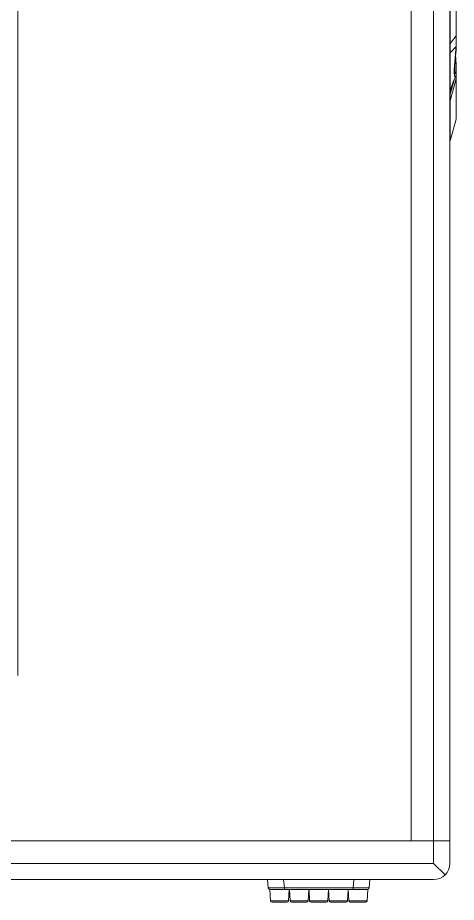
# Model space of a CAD drawing. Header units: millimetres. Extents: x 0 to 3564, y 0 to 2520.
# Drawn here: x 2643.2 to 2778.7, y 967.5 to 1240.6 of the extents above; entities that cross this region are included whole.
import ezdxf

# ---------------------------------------------------------------- set-up
doc = ezdxf.new("R2010")
doc.units = ezdxf.units.MM
doc.layers.get('0').update_dxf_attribs({"lineweight": 13})

msp = doc.modelspace()

# ---------------------------------------------------------------- linework, layer by layer
for p, q in [((2764.68, 986.46), (2764.68, 1476.47)), ((2771.68, 1476.46), (2771.68, 986.46)), ((2776.68, 1476.46), (2776.68, 986.46)), ((2643.18, 1037.47), (2643.18, 1425.47)), ((2778.68, 1269.97), (2778.68, 1235)), ((2776.77, 1232.63), (2776.77, 1261.17)), ((2776.77, 1232.63), (2778.68, 1235)), ((2776.79, 1229.78), (2778.62, 1231.72)), ((2778.64, 1223.33), (2778.67, 1223.75)), ((2778.67, 1223.76), (2778.68, 1223.73)), ((2778.67, 1223.75), (2778.67, 1223.76)), ((2778.68, 1209.45), (2778.68, 1223.76)), ((2776.78, 1214.93), (2778.68, 1221.83)), ((2776.78, 1216.99), (2778.11, 1221.73)), ((2776.79, 1218.04), (2777.85, 1221.09)), ((2778.68, 1223.67), (2778.68, 1223.73)), ((2776.77, 1214.92), (2776.78, 1216.99)), ((2776.78, 1216.99), (2776.79, 1218.04)), ((2776.78, 1202.61), (2776.78, 1214.93)), ((2776.78, 1202.61), (2778.68, 1209.26)), ((2778.68, 1209.94), (2778.68, 1209.26)), ((2311.68, 986.46), (2776.68, 986.46)), ((2771.68, 979.46), (2771.68, 986.46)), ((2776.68, 979.46), (2776.68, 986.46)), ((2316.68, 979.46), (2771.68, 979.46)), ((2771.68, 979.46), (2775.21, 975.93)), ((2316.68, 974.46), (2771.68, 974.46)), ((2720.35, 974.46), (2720.57, 971.92)), ((2725.55, 971.92), (2725.33, 974.46)), ((2747.02, 974.46), (2746.8, 971.92)), ((2751.78, 971.92), (2752, 974.46)), ((2721.24, 967.94), (2721.05, 971.46)), ((2721.07, 971.46), (2751.28, 971.46)), ((2725.55, 971.92), (2746.8, 971.92)), ((2725.55, 971.92), (2725.55, 971.46)), ((2726.87, 967.94), (2727.05, 971.46)), ((2727.3, 967.94), (2727.11, 971.46)), ((2732.93, 967.94), (2733.11, 971.46)), ((2733.36, 967.94), (2733.18, 971.46)), ((2738.99, 967.94), (2739.18, 971.46)), ((2739.42, 967.94), (2739.24, 971.46)), ((2745.05, 967.94), (2745.24, 971.46)), ((2745.49, 967.94), (2745.3, 971.46)), ((2746.8, 971.46), (2746.8, 971.92)), ((2751.12, 967.94), (2751.3, 971.46)), ((2721.24, 967.94), (2726.87, 967.94)), ((2721.74, 967.46), (2726.37, 967.46)), ((2727.3, 967.94), (2732.93, 967.94)), ((2727.8, 967.46), (2732.43, 967.46)), ((2733.36, 967.94), (2738.99, 967.94)), ((2733.86, 967.46), (2738.49, 967.46)), ((2739.42, 967.94), (2745.05, 967.94)), ((2739.92, 967.46), (2744.55, 967.46)), ((2745.49, 967.94), (2751.12, 967.94)), ((2745.98, 967.46), (2750.62, 967.46))]:
    msp.add_line(p, q)
msp.add_lwpolyline([(2777.84, 1221.06), (2778.07, 1221.65), (2778.44, 1222.38)])
for centre, radius, start, end in [((2725.78, 1235.17), 52.95, 356.2618, 356.5972), ((2806.69, 1223.88), 28.66, 177.4057, 177.7481), ((2798.23, 1224.83), 20, 178.9636, 179.5904), ((2771.16, 1223.97), 7.5, 354.5388, 355.1552), ((2741.21, 1223.55), 37.47, 0.0195, 0.1843), ((2771.68, 979.46), 5, 270, 0), ((2721.07, 971.96), 0.5, 185, 270), ((2751.28, 971.96), 0.5, 270, 355), ((2721.74, 967.96), 0.5, 183, 270), ((2726.37, 967.96), 0.5, 270, 357), ((2727.8, 967.96), 0.5, 183, 270), ((2732.43, 967.96), 0.5, 270, 357), ((2733.86, 967.96), 0.5, 183, 270), ((2738.49, 967.96), 0.5, 270, 357), ((2739.92, 967.96), 0.5, 183, 270), ((2744.55, 967.96), 0.5, 270, 357), ((2745.98, 967.96), 0.5, 183, 270), ((2750.62, 967.96), 0.5, 270, 357)]:
    msp.add_arc(centre, radius, start, end)
for points, knots in [([(2778.64, 1232.03), (2778.67, 1232.54), (2778.68, 1233.54), (2778.68, 1234.53), (2778.68, 1235)], [0, 0, 0, 0, 0.519665, 1, 1, 1, 1]), ([(2776.79, 1229.78), (2776.79, 1230.25), (2776.78, 1231.2), (2776.77, 1232.15), (2776.77, 1232.63)], [0, 0, 0, 0, 0.498323, 1, 1, 1, 1]), ([(2778.68, 1232.49), (2778.68, 1231.96), (2778.62, 1230.77), (2778.47, 1228.92), (2778.31, 1227.03), (2778.24, 1225.78), (2778.23, 1225.19)], [0, 0, 0, 0, 0.221123, 0.487064, 0.759685, 1, 1, 1, 1]), ([(2776.79, 1218.04), (2776.8, 1218.47), (2776.81, 1219.32), (2776.82, 1220.63), (2776.8, 1221.98), (2776.76, 1223.41), (2776.79, 1224.92), (2776.82, 1226.51), (2776.81, 1228.13), (2776.8, 1229.23), (2776.79, 1229.78)], [0, 0, 0, 0, 0.108234, 0.219091, 0.33353, 0.454909, 0.58427, 0.720271, 0.859261, 1, 1, 1, 1]), ([(2778.07, 1225.17), (2778.09, 1225.69), (2778.19, 1227.06), (2778.41, 1229.24), (2778.56, 1230.91), (2778.62, 1231.72)], [0, 0, 0, 0, 0.23736, 0.627121, 1, 1, 1, 1]), ([(2778.68, 1225.01), (2778.68, 1225.59), (2778.62, 1226.84), (2778.51, 1228.08), (2778.45, 1228.75)], [0, 0, 0, 0, 0.463432, 1, 1, 1, 1]), ([(2778.04, 1223.89), (2778.04, 1223.97), (2778.04, 1224.35), (2778.05, 1224.72), (2778.06, 1225)], [0, 0, 0, 0, 0.229993, 1, 1, 1, 1]), ([(2778.07, 1223.25), (2778.07, 1223.3), (2778.05, 1223.51), (2778.05, 1223.73), (2778.04, 1223.89)], [0, 0, 0, 0, 0.228914, 1, 1, 1, 1]), ([(2778.23, 1224.98), (2778.23, 1224.68), (2778.23, 1224.28), (2778.28, 1223.79), (2778.3, 1223.6), (2778.32, 1223.52)], [0, 0, 0, 0, 0.604957, 0.830365, 1, 1, 1, 1]), ([(2778.6, 1223.73), (2778.63, 1223.91), (2778.67, 1224.33), (2778.68, 1224.76), (2778.68, 1225.01)], [0, 0, 0, 0, 0.426125, 1, 1, 1, 1]), ([(2778.44, 1222.38), (2778.42, 1222.36), (2778.4, 1222.32), (2778.36, 1222.3), (2778.32, 1222.3), (2778.26, 1222.34), (2778.22, 1222.43), (2778.17, 1222.57), (2778.13, 1222.76), (2778.1, 1222.99), (2778.08, 1223.16), (2778.07, 1223.25)], [0, 0, 0, 0, 0.073973, 0.100624, 0.124366, 0.180427, 0.26726, 0.391622, 0.555163, 0.75812, 1, 1, 1, 1]), ([(2778.32, 1223.52), (2778.33, 1223.49), (2778.35, 1223.43), (2778.38, 1223.35), (2778.41, 1223.3), (2778.44, 1223.3)], [0, 0, 0, 0, 0.388358, 0.67918, 1, 1, 1, 1]), ([(2778.44, 1223.3), (2778.47, 1223.3), (2778.5, 1223.34), (2778.53, 1223.41), (2778.55, 1223.46), (2778.56, 1223.49)], [0, 0, 0, 0, 0.328867, 0.61747, 1, 1, 1, 1]), ([(2778.63, 1223.25), (2778.61, 1223.07), (2778.58, 1222.82), (2778.5, 1222.53), (2778.46, 1222.42), (2778.44, 1222.38)], [0, 0, 0, 0, 0.62304, 0.841317, 1, 1, 1, 1]), ([(2778.56, 1223.49), (2778.56, 1223.51), (2778.58, 1223.59), (2778.59, 1223.66), (2778.6, 1223.73)], [0, 0, 0, 0, 0.21629, 1, 1, 1, 1]), ([(2725.55, 971.92), (2725.23, 971.92), (2724.6, 971.91), (2723.81, 971.91), (2723.21, 971.91), (2722.8, 971.9), (2722.4, 971.9), (2722.04, 971.9), (2721.72, 971.9), (2721.43, 971.9), (2721.21, 971.9), (2721.06, 971.91), (2720.96, 971.91), (2720.87, 971.91), (2720.79, 971.91), (2720.73, 971.91), (2720.67, 971.91), (2720.64, 971.91), (2720.61, 971.92), (2720.6, 971.92), (2720.59, 971.92), (2720.58, 971.92), (2720.58, 971.92), (2720.57, 971.92), (2720.57, 971.92)], [0, 0, 0, 0, 0.195075, 0.382682, 0.471407, 0.555605, 0.63444, 0.707157, 0.773045, 0.831478, 0.881883, 0.903927, 0.923794, 0.941431, 0.956804, 0.969878, 0.980624, 0.989011, 0.992318, 0.995031, 0.997151, 0.998679, 0.999619, 1, 1, 1, 1]), ([(2746.8, 971.92), (2747.12, 971.92), (2747.76, 971.91), (2748.54, 971.91), (2749.14, 971.91), (2749.56, 971.9), (2749.95, 971.9), (2750.31, 971.9), (2750.64, 971.9), (2750.93, 971.9), (2751.14, 971.9), (2751.3, 971.91), (2751.4, 971.91), (2751.48, 971.91), (2751.56, 971.91), (2751.63, 971.91), (2751.68, 971.91), (2751.72, 971.91), (2751.74, 971.92), (2751.75, 971.92), (2751.76, 971.92), (2751.77, 971.92), (2751.78, 971.92), (2751.78, 971.92), (2751.78, 971.92)], [0, 0, 0, 0, 0.195074, 0.38268, 0.471406, 0.555604, 0.63444, 0.707158, 0.773046, 0.831479, 0.881884, 0.903928, 0.923795, 0.941432, 0.956804, 0.969879, 0.980624, 0.989012, 0.992318, 0.995031, 0.997152, 0.998679, 0.999619, 1, 1, 1, 1])]:
    msp.add_open_spline(points, degree=3, knots=knots)

doc.saveas('drawing.dxf')
